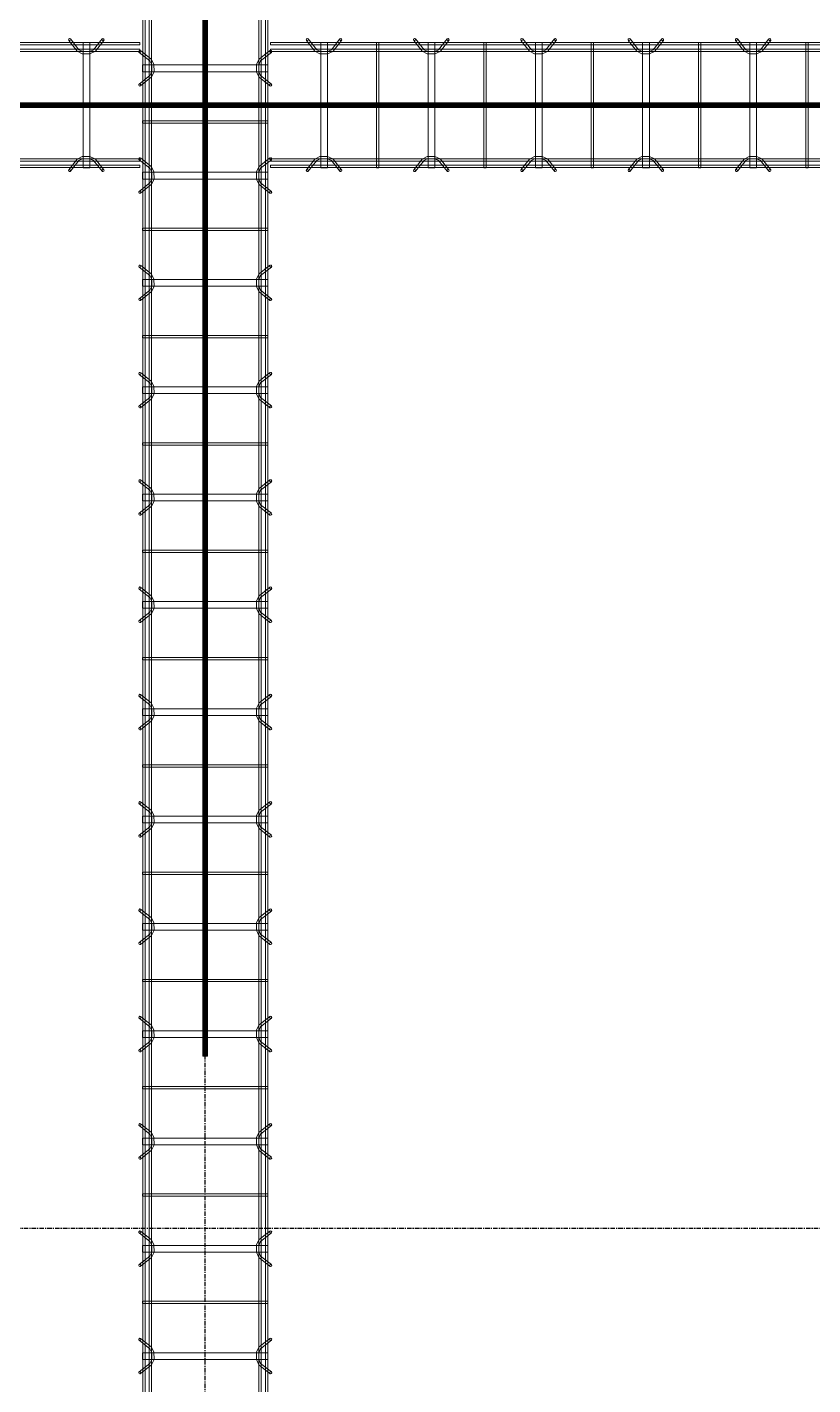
# Model space of a CAD drawing. Header units: inches. Extents: x -19229 to -222, y -6301 to 12387.
# Drawn here: x -2520.2 to -2432.4, y 11265.7 to 11417.5 of the extents above; entities that cross this region are included whole.
import ezdxf

# ---------------------------------------------------------------- set-up
doc = ezdxf.new("R2010")
doc.units = ezdxf.units.IN
doc.header["$MEASUREMENT"] = 0
doc.linetypes.add('Grid Line 1_2_', pattern=[0.875, 0.5, -0.125, 0.125, -0.125])
for name, color, linetype, lineweight in [('A-GENM', 13, 'Continuous', 9), ('S-BEAM', 12, 'Continuous', 9), ('S-GRID', 1, 'Continuous', 9)]:
    doc.layers.add(name, color=color, linetype=linetype, lineweight=lineweight)

# ---------------------------------------------------------------- blocks, each defined once
blk = doc.blocks.new('Dowel bar assembly - Dowel bar assembly-674000-SLAB ON GROUND JOINTS')
at = {"layer": 'S-BEAM'}
for p, q in [((148.18, 1.98), (0, 1.98)), ((0, 1.72), (148.18, 1.72)), ((140.21, 2.23), (141.16, 1.03)), ((141.36, 1.19), (140.41, 2.39)), ((141.81, 1.99), (141.81, -12.01)), ((142.56, 1.99), (141.81, 1.99)), ((141.81, 1.99), (142.56, 1.99)), ((142.56, -12.01), (142.56, 1.99)), ((143.94, 2.39), (142.99, 1.19)), ((143.2, 1.03), (144.15, 2.23)), ((148.18, 1.98), (148.18, 1.72)), ((148.18, 1.72), (148.18, 1.98)), ((148.18, 1.25), (0, 1.25)), ((0, 0.99), (148.18, 0.99)), ((148.18, 0.99), (148.18, 1.25)), ((148.18, 1.25), (148.18, 0.99)), ((148.18, -11.01), (0, -11.01)), ((0, -11.27), (148.18, -11.27)), ((148.18, -11.74), (0, -11.74)), ((0, -12), (148.18, -12)), ((141.16, -11.05), (140.21, -12.25)), ((140.41, -12.41), (141.36, -11.21)), ((142.56, -12.01), (141.81, -12.01)), ((141.81, -12.01), (142.56, -12.01)), ((142.99, -11.21), (143.94, -12.41)), ((144.15, -12.25), (143.2, -11.05)), ((148.18, -11.27), (148.18, -11.01)), ((148.18, -11.01), (148.18, -11.27)), ((148.18, -12), (148.18, -11.74)), ((148.18, -11.74), (148.18, -12))]:
    blk.add_line(p, q, dxfattribs=at)
at = {"layer": 'S-BEAM', "flags": 128}
for points in [[(141.16, 1.03), (141.71, 0.73), (142.57, 0.72), (143.15, 0.99), (143.2, 1.03)], [(141.36, 1.19), (141.81, 0.97), (142.56, 0.98), (142.99, 1.19)], [(141.16, -11.05), (141.71, -10.75), (142.57, -10.74), (143.15, -11.01), (143.2, -11.05)], [(141.36, -11.21), (141.81, -10.99), (142.56, -11), (142.99, -11.21)]]:
    blk.add_lwpolyline(points, dxfattribs=at)
at = {"layer": 'S-BEAM'}
for centre, major_axis, start_param, end_param in [((140.31, 2.31), (0.101, 0.08), 5.709265, 8.850858), ((140.31, 2.31), (0.101, 0.08), 2.567673, 5.709265), ((144.04, 2.31), (-0.101, 0.08), 3.715513, 6.857105), ((144.04, 2.31), (-0.101, 0.08), 0.57392, 3.715513), ((140.31, -12.33), (-0.101, 0.08), 3.715513, 6.857105), ((140.31, -12.33), (-0.101, 0.08), 0.57392, 3.715513), ((144.04, -12.33), (0.101, 0.08), 5.709265, 8.850858), ((144.04, -12.33), (0.101, 0.08), 2.567673, 5.709265)]:
    blk.add_ellipse(centre, major_axis=major_axis, ratio=0.816528, start_param=start_param, end_param=end_param, dxfattribs=at)
blk = doc.blocks.new('Dowel bar assembly - Dowel bar assembly-674565-SLAB ON GROUND JOINTS')
at = {"layer": 'S-BEAM'}
for p, q in [((148.47, 1.98), (0, 1.98)), ((0, 1.98), (0, 1.72)), ((0, 1.72), (0, 1.98)), ((0, 1.72), (148.47, 1.72)), ((4.02, 2.23), (4.97, 1.03)), ((5.18, 1.19), (4.23, 2.39)), ((5.63, 1.99), (5.63, -12.01)), ((6.38, 1.99), (5.63, 1.99)), ((5.63, 1.99), (6.38, 1.99)), ((6.38, -12.01), (6.38, 1.99)), ((7.76, 2.39), (6.81, 1.19)), ((7.01, 1.03), (7.96, 2.23)), ((11.87, 1.99), (11.87, -12.01)), ((12.13, 1.99), (11.87, 1.99)), ((11.87, 1.99), (12.13, 1.99)), ((12.13, -12.01), (12.13, 1.99)), ((16.02, 2.23), (16.97, 1.03)), ((17.18, 1.19), (16.23, 2.39)), ((17.63, 1.99), (17.63, -12.01)), ((18.38, 1.99), (17.63, 1.99)), ((17.63, 1.99), (18.38, 1.99)), ((18.38, -12.01), (18.38, 1.99)), ((19.76, 2.39), (18.81, 1.19)), ((19.01, 1.03), (19.96, 2.23)), ((23.87, 1.99), (23.87, -12.01)), ((24.13, 1.99), (23.87, 1.99)), ((23.87, 1.99), (24.13, 1.99)), ((24.13, -12.01), (24.13, 1.99)), ((28.02, 2.23), (28.97, 1.03)), ((29.18, 1.19), (28.23, 2.39)), ((29.63, 1.99), (29.63, -12.01)), ((30.38, 1.99), (29.63, 1.99)), ((29.63, 1.99), (30.38, 1.99)), ((30.38, -12.01), (30.38, 1.99)), ((31.76, 2.39), (30.81, 1.19)), ((31.01, 1.03), (31.96, 2.23)), ((35.87, 1.99), (35.87, -12.01)), ((36.13, 1.99), (35.87, 1.99)), ((35.87, 1.99), (36.13, 1.99)), ((36.13, -12.01), (36.13, 1.99)), ((40.02, 2.23), (40.97, 1.03)), ((41.18, 1.19), (40.23, 2.39)), ((41.63, 1.99), (41.63, -12.01)), ((42.38, 1.99), (41.63, 1.99)), ((41.63, 1.99), (42.38, 1.99)), ((42.38, -12.01), (42.38, 1.99)), ((43.76, 2.39), (42.81, 1.19)), ((43.01, 1.03), (43.96, 2.23)), ((47.87, 1.99), (47.87, -12.01)), ((48.13, 1.99), (47.87, 1.99)), ((47.87, 1.99), (48.13, 1.99)), ((48.13, -12.01), (48.13, 1.99)), ((52.02, 2.23), (52.97, 1.03)), ((53.18, 1.19), (52.23, 2.39)), ((53.63, 1.99), (53.63, -12.01)), ((54.38, 1.99), (53.63, 1.99)), ((53.63, 1.99), (54.38, 1.99)), ((54.38, -12.01), (54.38, 1.99)), ((55.76, 2.39), (54.81, 1.19)), ((55.01, 1.03), (55.96, 2.23)), ((59.87, 1.99), (59.87, -12.01)), ((60.13, 1.99), (59.87, 1.99)), ((59.87, 1.99), (60.13, 1.99)), ((60.13, -12.01), (60.13, 1.99)), ((148.47, 1.25), (0, 1.25)), ((0, 0.99), (0, 1.25)), ((0, 1.25), (0, 0.99)), ((0, 0.99), (148.47, 0.99)), ((148.47, -11.01), (0, -11.01)), ((0, -11.27), (0, -11.01)), ((0, -11.01), (0, -11.27)), ((0, -11.27), (148.47, -11.27)), ((148.47, -11.74), (0, -11.74)), ((0, -12), (0, -11.74)), ((0, -11.74), (0, -12)), ((0, -12), (148.47, -12)), ((4.97, -11.05), (4.02, -12.25)), ((4.23, -12.41), (5.18, -11.21)), ((6.38, -12.01), (5.63, -12.01)), ((5.63, -12.01), (6.38, -12.01)), ((6.81, -11.21), (7.76, -12.41)), ((7.96, -12.25), (7.01, -11.05)), ((12.13, -12.01), (11.87, -12.01)), ((11.87, -12.01), (12.13, -12.01)), ((16.97, -11.05), (16.02, -12.25)), ((16.23, -12.41), (17.18, -11.21)), ((18.38, -12.01), (17.63, -12.01)), ((17.63, -12.01), (18.38, -12.01)), ((18.81, -11.21), (19.76, -12.41)), ((19.96, -12.25), (19.01, -11.05)), ((24.13, -12.01), (23.87, -12.01)), ((23.87, -12.01), (24.13, -12.01)), ((28.97, -11.05), (28.02, -12.25)), ((28.23, -12.41), (29.18, -11.21)), ((30.38, -12.01), (29.63, -12.01)), ((29.63, -12.01), (30.38, -12.01)), ((30.81, -11.21), (31.76, -12.41)), ((31.96, -12.25), (31.01, -11.05)), ((36.13, -12.01), (35.87, -12.01)), ((35.87, -12.01), (36.13, -12.01)), ((40.97, -11.05), (40.02, -12.25)), ((40.23, -12.41), (41.18, -11.21)), ((42.38, -12.01), (41.63, -12.01)), ((41.63, -12.01), (42.38, -12.01)), ((42.81, -11.21), (43.76, -12.41)), ((43.96, -12.25), (43.01, -11.05)), ((48.13, -12.01), (47.87, -12.01)), ((47.87, -12.01), (48.13, -12.01)), ((52.97, -11.05), (52.02, -12.25)), ((52.23, -12.41), (53.18, -11.21)), ((54.38, -12.01), (53.63, -12.01)), ((53.63, -12.01), (54.38, -12.01)), ((54.81, -11.21), (55.76, -12.41)), ((55.96, -12.25), (55.01, -11.05)), ((60.13, -12.01), (59.87, -12.01)), ((59.87, -12.01), (60.13, -12.01))]:
    blk.add_line(p, q, dxfattribs=at)
at = {"layer": 'S-BEAM', "flags": 128}
for points in [[(4.97, 1.03), (5.53, 0.73), (6.39, 0.72), (6.97, 0.99), (7.01, 1.03)], [(5.18, 1.19), (5.62, 0.97), (6.38, 0.98), (6.81, 1.19)], [(16.97, 1.03), (17.53, 0.73), (18.39, 0.72), (18.97, 0.99), (19.01, 1.03)], [(17.18, 1.19), (17.62, 0.97), (18.38, 0.98), (18.81, 1.19)], [(28.97, 1.03), (29.53, 0.73), (30.39, 0.72), (30.97, 0.99), (31.01, 1.03)], [(29.18, 1.19), (29.62, 0.97), (30.38, 0.98), (30.81, 1.19)], [(40.97, 1.03), (41.53, 0.73), (42.39, 0.72), (42.97, 0.99), (43.01, 1.03)], [(41.18, 1.19), (41.62, 0.97), (42.38, 0.98), (42.81, 1.19)], [(52.97, 1.03), (53.53, 0.73), (54.39, 0.72), (54.97, 0.99), (55.01, 1.03)], [(53.18, 1.19), (53.62, 0.97), (54.38, 0.98), (54.81, 1.19)], [(4.97, -11.05), (5.53, -10.75), (6.39, -10.74), (6.97, -11.01), (7.01, -11.05)], [(5.18, -11.21), (5.62, -10.99), (6.38, -11), (6.81, -11.21)], [(16.97, -11.05), (17.53, -10.75), (18.39, -10.74), (18.97, -11.01), (19.01, -11.05)], [(17.18, -11.21), (17.62, -10.99), (18.38, -11), (18.81, -11.21)], [(28.97, -11.05), (29.53, -10.75), (30.39, -10.74), (30.97, -11.01), (31.01, -11.05)], [(29.18, -11.21), (29.62, -10.99), (30.38, -11), (30.81, -11.21)], [(40.97, -11.05), (41.53, -10.75), (42.39, -10.74), (42.97, -11.01), (43.01, -11.05)], [(41.18, -11.21), (41.62, -10.99), (42.38, -11), (42.81, -11.21)], [(52.97, -11.05), (53.53, -10.75), (54.39, -10.74), (54.97, -11.01), (55.01, -11.05)], [(53.18, -11.21), (53.62, -10.99), (54.38, -11), (54.81, -11.21)]]:
    blk.add_lwpolyline(points, dxfattribs=at)
at = {"layer": 'S-BEAM'}
for centre, major_axis, start_param, end_param in [((4.12, 2.31), (0.101, 0.08), 5.709265, 8.850858), ((4.12, 2.31), (0.101, 0.08), 2.567673, 5.709265), ((7.86, 2.31), (-0.101, 0.08), 3.715513, 6.857105), ((7.86, 2.31), (-0.101, 0.08), 0.57392, 3.715513), ((16.12, 2.31), (0.101, 0.08), 5.709265, 8.850858), ((16.12, 2.31), (0.101, 0.08), 2.567673, 5.709265), ((19.86, 2.31), (-0.101, 0.08), 3.715513, 6.857105), ((19.86, 2.31), (-0.101, 0.08), 0.57392, 3.715513), ((28.12, 2.31), (0.101, 0.08), 5.709265, 8.850858), ((28.12, 2.31), (0.101, 0.08), 2.567673, 5.709265), ((31.86, 2.31), (-0.101, 0.08), 3.715513, 6.857105), ((31.86, 2.31), (-0.101, 0.08), 0.57392, 3.715513), ((40.12, 2.31), (0.101, 0.08), 5.709265, 8.850858), ((40.12, 2.31), (0.101, 0.08), 2.567673, 5.709265), ((43.86, 2.31), (-0.101, 0.08), 3.715513, 6.857105), ((43.86, 2.31), (-0.101, 0.08), 0.57392, 3.715513), ((52.12, 2.31), (0.101, 0.08), 5.709265, 8.850858), ((52.12, 2.31), (0.101, 0.08), 2.567673, 5.709265), ((55.86, 2.31), (-0.101, 0.08), 3.715513, 6.857105), ((55.86, 2.31), (-0.101, 0.08), 0.57392, 3.715513), ((4.12, -12.33), (-0.101, 0.08), 3.715513, 6.857105), ((4.12, -12.33), (-0.101, 0.08), 0.57392, 3.715513), ((7.86, -12.33), (0.101, 0.08), 5.709265, 8.850858), ((7.86, -12.33), (0.101, 0.08), 2.567673, 5.709265), ((16.12, -12.33), (-0.101, 0.08), 3.715513, 6.857105), ((16.12, -12.33), (-0.101, 0.08), 0.57392, 3.715513), ((19.86, -12.33), (0.101, 0.08), 5.709265, 8.850858), ((19.86, -12.33), (0.101, 0.08), 2.567673, 5.709265), ((28.12, -12.33), (-0.101, 0.08), 3.715513, 6.857105), ((28.12, -12.33), (-0.101, 0.08), 0.57392, 3.715513), ((31.86, -12.33), (0.101, 0.08), 5.709265, 8.850858), ((31.86, -12.33), (0.101, 0.08), 2.567673, 5.709265), ((40.12, -12.33), (-0.101, 0.08), 3.715513, 6.857105), ((40.12, -12.33), (-0.101, 0.08), 0.57392, 3.715513), ((43.86, -12.33), (0.101, 0.08), 5.709265, 8.850858), ((43.86, -12.33), (0.101, 0.08), 2.567673, 5.709265), ((52.12, -12.33), (-0.101, 0.08), 3.715513, 6.857105), ((52.12, -12.33), (-0.101, 0.08), 0.57392, 3.715513), ((55.86, -12.33), (0.101, 0.08), 5.709265, 8.850858), ((55.86, -12.33), (0.101, 0.08), 2.567673, 5.709265)]:
    blk.add_ellipse(centre, major_axis=major_axis, ratio=0.816528, start_param=start_param, end_param=end_param, dxfattribs=at)
blk = doc.blocks.new('Dowel bar assembly - Dowel bar assembly-1729233-SLAB ON GROUND JOINTS')
at = {"layer": 'S-BEAM'}
for p, q in [((327.74, 1.98), (0, 1.98)), ((0, 1.72), (327.74, 1.72)), ((100.02, 2.23), (100.97, 1.03)), ((101.18, 1.19), (100.23, 2.39)), ((101.63, 1.99), (101.63, -12.01)), ((102.38, 1.99), (101.63, 1.99)), ((101.63, 1.99), (102.38, 1.99)), ((102.38, -12.01), (102.38, 1.99)), ((103.76, 2.39), (102.81, 1.19)), ((103.01, 1.03), (103.96, 2.23)), ((107.87, 1.99), (107.87, -12.01)), ((108.13, 1.99), (107.87, 1.99)), ((107.87, 1.99), (108.13, 1.99)), ((108.13, -12.01), (108.13, 1.99)), ((112.02, 2.23), (112.97, 1.03)), ((113.18, 1.19), (112.23, 2.39)), ((113.63, 1.99), (113.63, -12.01)), ((114.38, 1.99), (113.63, 1.99)), ((113.63, 1.99), (114.38, 1.99)), ((114.38, -12.01), (114.38, 1.99)), ((115.76, 2.39), (114.81, 1.19)), ((115.01, 1.03), (115.96, 2.23)), ((119.87, 1.99), (119.87, -12.01)), ((120.13, 1.99), (119.87, 1.99)), ((119.87, 1.99), (120.13, 1.99)), ((120.13, -12.01), (120.13, 1.99)), ((124.02, 2.23), (124.97, 1.03)), ((125.18, 1.19), (124.23, 2.39)), ((125.63, 1.99), (125.63, -12.01)), ((126.38, 1.99), (125.63, 1.99)), ((125.63, 1.99), (126.38, 1.99)), ((126.38, -12.01), (126.38, 1.99)), ((127.76, 2.39), (126.81, 1.19)), ((127.01, 1.03), (127.96, 2.23)), ((131.87, 1.99), (131.87, -12.01)), ((132.13, 1.99), (131.87, 1.99)), ((131.87, 1.99), (132.13, 1.99)), ((132.13, -12.01), (132.13, 1.99)), ((136.02, 2.23), (136.97, 1.03)), ((137.18, 1.19), (136.23, 2.39)), ((137.63, 1.99), (137.63, -12.01)), ((138.38, 1.99), (137.63, 1.99)), ((137.63, 1.99), (138.38, 1.99)), ((138.38, -12.01), (138.38, 1.99)), ((139.76, 2.39), (138.81, 1.19)), ((139.01, 1.03), (139.96, 2.23)), ((143.87, 1.99), (143.87, -12.01)), ((144.13, 1.99), (143.87, 1.99)), ((143.87, 1.99), (144.13, 1.99)), ((144.13, -12.01), (144.13, 1.99)), ((148.02, 2.23), (148.97, 1.03)), ((149.18, 1.19), (148.23, 2.39)), ((149.63, 1.99), (149.63, -12.01)), ((150.38, 1.99), (149.63, 1.99)), ((149.63, 1.99), (150.38, 1.99)), ((150.38, -12.01), (150.38, 1.99)), ((151.76, 2.39), (150.81, 1.19)), ((151.01, 1.03), (151.96, 2.23)), ((155.87, 1.99), (155.87, -12.01)), ((156.13, 1.99), (155.87, 1.99)), ((155.87, 1.99), (156.13, 1.99)), ((156.13, -12.01), (156.13, 1.99)), ((160.02, 2.23), (160.97, 1.03)), ((161.18, 1.19), (160.23, 2.39)), ((161.63, 1.99), (161.63, -12.01)), ((162.38, 1.99), (161.63, 1.99)), ((161.63, 1.99), (162.38, 1.99)), ((162.38, -12.01), (162.38, 1.99)), ((163.76, 2.39), (162.81, 1.19)), ((163.01, 1.03), (163.96, 2.23)), ((167.87, 1.99), (167.87, -12.01)), ((168.13, 1.99), (167.87, 1.99)), ((167.87, 1.99), (168.13, 1.99)), ((168.13, -12.01), (168.13, 1.99)), ((172.02, 2.23), (172.97, 1.03)), ((173.18, 1.19), (172.23, 2.39)), ((173.63, 1.99), (173.63, -12.01)), ((174.38, 1.99), (173.63, 1.99)), ((173.63, 1.99), (174.38, 1.99)), ((174.38, -12.01), (174.38, 1.99)), ((175.76, 2.39), (174.81, 1.19)), ((175.01, 1.03), (175.96, 2.23)), ((179.87, 1.99), (179.87, -12.01)), ((180.13, 1.99), (179.87, 1.99)), ((179.87, 1.99), (180.13, 1.99)), ((180.13, -12.01), (180.13, 1.99)), ((184.02, 2.23), (184.97, 1.03)), ((185.18, 1.19), (184.23, 2.39)), ((185.63, 1.99), (185.63, -12.01)), ((186.38, 1.99), (185.63, 1.99)), ((185.63, 1.99), (186.38, 1.99)), ((186.38, -12.01), (186.38, 1.99)), ((187.76, 2.39), (186.81, 1.19)), ((187.01, 1.03), (187.96, 2.23)), ((191.87, 1.99), (191.87, -12.01)), ((192.13, 1.99), (191.87, 1.99)), ((191.87, 1.99), (192.13, 1.99)), ((192.13, -12.01), (192.13, 1.99)), ((196.02, 2.23), (196.97, 1.03)), ((197.18, 1.19), (196.23, 2.39)), ((197.63, 1.99), (197.63, -12.01)), ((198.38, 1.99), (197.63, 1.99)), ((197.63, 1.99), (198.38, 1.99)), ((198.38, -12.01), (198.38, 1.99)), ((199.76, 2.39), (198.81, 1.19)), ((199.01, 1.03), (199.96, 2.23)), ((203.87, 1.99), (203.87, -12.01)), ((204.13, 1.99), (203.87, 1.99)), ((203.87, 1.99), (204.13, 1.99)), ((204.13, -12.01), (204.13, 1.99)), ((208.02, 2.23), (208.97, 1.03)), ((209.18, 1.19), (208.23, 2.39)), ((209.63, 1.99), (209.63, -12.01)), ((210.38, 1.99), (209.63, 1.99)), ((209.63, 1.99), (210.38, 1.99)), ((210.38, -12.01), (210.38, 1.99)), ((211.76, 2.39), (210.81, 1.19)), ((211.01, 1.03), (211.96, 2.23)), ((215.87, 1.99), (215.87, -12.01)), ((216.13, 1.99), (215.87, 1.99)), ((215.87, 1.99), (216.13, 1.99)), ((216.13, -12.01), (216.13, 1.99)), ((220.02, 2.23), (220.97, 1.03)), ((221.18, 1.19), (220.23, 2.39)), ((221.63, 1.99), (221.63, -12.01)), ((222.38, 1.99), (221.63, 1.99)), ((221.63, 1.99), (222.38, 1.99)), ((222.38, -12.01), (222.38, 1.99)), ((223.76, 2.39), (222.81, 1.19)), ((223.01, 1.03), (223.96, 2.23)), ((227.87, 1.99), (227.87, -12.01)), ((228.13, 1.99), (227.87, 1.99)), ((227.87, 1.99), (228.13, 1.99)), ((228.13, -12.01), (228.13, 1.99)), ((232.02, 2.23), (232.97, 1.03)), ((233.18, 1.19), (232.23, 2.39)), ((233.63, 1.99), (233.63, -12.01)), ((234.38, 1.99), (233.63, 1.99)), ((233.63, 1.99), (234.38, 1.99)), ((234.38, -12.01), (234.38, 1.99)), ((235.76, 2.39), (234.81, 1.19)), ((235.01, 1.03), (235.96, 2.23)), ((239.87, 1.99), (239.87, -12.01)), ((240.13, 1.99), (239.87, 1.99)), ((239.87, 1.99), (240.13, 1.99)), ((240.13, -12.01), (240.13, 1.99)), ((244.02, 2.23), (244.97, 1.03)), ((245.18, 1.19), (244.23, 2.39)), ((245.63, 1.99), (245.63, -12.01)), ((246.38, 1.99), (245.63, 1.99)), ((245.63, 1.99), (246.38, 1.99)), ((246.38, -12.01), (246.38, 1.99)), ((247.76, 2.39), (246.81, 1.19)), ((247.01, 1.03), (247.96, 2.23)), ((327.74, 1.25), (0, 1.25)), ((0, 0.99), (327.74, 0.99)), ((327.74, -11.01), (0, -11.01)), ((0, -11.27), (327.74, -11.27)), ((327.74, -11.74), (0, -11.74)), ((0, -12), (327.74, -12)), ((100.97, -11.05), (100.02, -12.25)), ((100.23, -12.41), (101.18, -11.21)), ((102.38, -12.01), (101.63, -12.01)), ((101.63, -12.01), (102.38, -12.01)), ((102.81, -11.21), (103.76, -12.41)), ((103.96, -12.25), (103.01, -11.05)), ((108.13, -12.01), (107.87, -12.01)), ((107.87, -12.01), (108.13, -12.01)), ((112.97, -11.05), (112.02, -12.25)), ((112.23, -12.41), (113.18, -11.21)), ((114.38, -12.01), (113.63, -12.01)), ((113.63, -12.01), (114.38, -12.01)), ((114.81, -11.21), (115.76, -12.41)), ((115.96, -12.25), (115.01, -11.05)), ((120.13, -12.01), (119.87, -12.01)), ((119.87, -12.01), (120.13, -12.01)), ((124.97, -11.05), (124.02, -12.25)), ((124.23, -12.41), (125.18, -11.21)), ((126.38, -12.01), (125.63, -12.01)), ((125.63, -12.01), (126.38, -12.01)), ((126.81, -11.21), (127.76, -12.41)), ((127.96, -12.25), (127.01, -11.05)), ((132.13, -12.01), (131.87, -12.01)), ((131.87, -12.01), (132.13, -12.01)), ((136.97, -11.05), (136.02, -12.25)), ((136.23, -12.41), (137.18, -11.21)), ((138.38, -12.01), (137.63, -12.01)), ((137.63, -12.01), (138.38, -12.01)), ((138.81, -11.21), (139.76, -12.41)), ((139.96, -12.25), (139.01, -11.05)), ((144.13, -12.01), (143.87, -12.01)), ((143.87, -12.01), (144.13, -12.01)), ((148.97, -11.05), (148.02, -12.25)), ((148.23, -12.41), (149.18, -11.21)), ((150.38, -12.01), (149.63, -12.01)), ((149.63, -12.01), (150.38, -12.01)), ((150.81, -11.21), (151.76, -12.41)), ((151.96, -12.25), (151.01, -11.05)), ((156.13, -12.01), (155.87, -12.01)), ((155.87, -12.01), (156.13, -12.01)), ((160.97, -11.05), (160.02, -12.25)), ((160.23, -12.41), (161.18, -11.21)), ((162.38, -12.01), (161.63, -12.01)), ((161.63, -12.01), (162.38, -12.01)), ((162.81, -11.21), (163.76, -12.41)), ((163.96, -12.25), (163.01, -11.05)), ((168.13, -12.01), (167.87, -12.01)), ((167.87, -12.01), (168.13, -12.01)), ((172.97, -11.05), (172.02, -12.25)), ((172.23, -12.41), (173.18, -11.21)), ((174.38, -12.01), (173.63, -12.01)), ((173.63, -12.01), (174.38, -12.01)), ((174.81, -11.21), (175.76, -12.41)), ((175.96, -12.25), (175.01, -11.05)), ((180.13, -12.01), (179.87, -12.01)), ((179.87, -12.01), (180.13, -12.01)), ((184.97, -11.05), (184.02, -12.25)), ((184.23, -12.41), (185.18, -11.21)), ((186.38, -12.01), (185.63, -12.01)), ((185.63, -12.01), (186.38, -12.01)), ((186.81, -11.21), (187.76, -12.41)), ((187.96, -12.25), (187.01, -11.05)), ((192.13, -12.01), (191.87, -12.01)), ((191.87, -12.01), (192.13, -12.01)), ((196.97, -11.05), (196.02, -12.25)), ((196.23, -12.41), (197.18, -11.21)), ((198.38, -12.01), (197.63, -12.01)), ((197.63, -12.01), (198.38, -12.01)), ((198.81, -11.21), (199.76, -12.41)), ((199.96, -12.25), (199.01, -11.05)), ((204.13, -12.01), (203.87, -12.01)), ((203.87, -12.01), (204.13, -12.01)), ((208.97, -11.05), (208.02, -12.25)), ((208.23, -12.41), (209.18, -11.21)), ((210.38, -12.01), (209.63, -12.01)), ((209.63, -12.01), (210.38, -12.01)), ((210.81, -11.21), (211.76, -12.41)), ((211.96, -12.25), (211.01, -11.05)), ((216.13, -12.01), (215.87, -12.01)), ((215.87, -12.01), (216.13, -12.01)), ((220.97, -11.05), (220.02, -12.25)), ((220.23, -12.41), (221.18, -11.21)), ((222.38, -12.01), (221.63, -12.01)), ((221.63, -12.01), (222.38, -12.01)), ((222.81, -11.21), (223.76, -12.41)), ((223.96, -12.25), (223.01, -11.05)), ((228.13, -12.01), (227.87, -12.01)), ((227.87, -12.01), (228.13, -12.01)), ((232.97, -11.05), (232.02, -12.25)), ((232.23, -12.41), (233.18, -11.21)), ((234.38, -12.01), (233.63, -12.01)), ((233.63, -12.01), (234.38, -12.01)), ((234.81, -11.21), (235.76, -12.41)), ((235.96, -12.25), (235.01, -11.05)), ((240.13, -12.01), (239.87, -12.01)), ((239.87, -12.01), (240.13, -12.01)), ((244.97, -11.05), (244.02, -12.25)), ((244.23, -12.41), (245.18, -11.21)), ((246.38, -12.01), (245.63, -12.01)), ((245.63, -12.01), (246.38, -12.01)), ((246.81, -11.21), (247.76, -12.41)), ((247.96, -12.25), (247.01, -11.05))]:
    blk.add_line(p, q, dxfattribs=at)
at = {"layer": 'S-BEAM', "flags": 128}
for points in [[(100.97, 1.03), (101.53, 0.73), (102.39, 0.72), (102.97, 0.99), (103.01, 1.03)], [(101.18, 1.19), (101.62, 0.97), (102.38, 0.98), (102.81, 1.19)], [(112.97, 1.03), (113.53, 0.73), (114.39, 0.72), (114.97, 0.99), (115.01, 1.03)], [(113.18, 1.19), (113.62, 0.97), (114.38, 0.98), (114.81, 1.19)], [(124.97, 1.03), (125.53, 0.73), (126.39, 0.72), (126.97, 0.99), (127.01, 1.03)], [(125.18, 1.19), (125.62, 0.97), (126.38, 0.98), (126.81, 1.19)], [(136.97, 1.03), (137.53, 0.73), (138.39, 0.72), (138.97, 0.99), (139.01, 1.03)], [(137.18, 1.19), (137.62, 0.97), (138.38, 0.98), (138.81, 1.19)], [(148.97, 1.03), (149.53, 0.73), (150.39, 0.72), (150.97, 0.99), (151.01, 1.03)], [(149.18, 1.19), (149.62, 0.97), (150.38, 0.98), (150.81, 1.19)], [(160.97, 1.03), (161.53, 0.73), (162.39, 0.72), (162.97, 0.99), (163.01, 1.03)], [(161.18, 1.19), (161.62, 0.97), (162.38, 0.98), (162.81, 1.19)], [(172.97, 1.03), (173.53, 0.73), (174.39, 0.72), (174.97, 0.99), (175.01, 1.03)], [(173.18, 1.19), (173.62, 0.97), (174.38, 0.98), (174.81, 1.19)], [(184.97, 1.03), (185.53, 0.73), (186.39, 0.72), (186.97, 0.99), (187.01, 1.03)], [(185.18, 1.19), (185.62, 0.97), (186.38, 0.98), (186.81, 1.19)], [(196.97, 1.03), (197.53, 0.73), (198.39, 0.72), (198.97, 0.99), (199.01, 1.03)], [(197.18, 1.19), (197.62, 0.97), (198.38, 0.98), (198.81, 1.19)], [(208.97, 1.03), (209.53, 0.73), (210.39, 0.72), (210.97, 0.99), (211.01, 1.03)], [(209.18, 1.19), (209.62, 0.97), (210.38, 0.98), (210.81, 1.19)], [(220.97, 1.03), (221.53, 0.73), (222.39, 0.72), (222.97, 0.99), (223.01, 1.03)], [(221.18, 1.19), (221.62, 0.97), (222.38, 0.98), (222.81, 1.19)], [(232.97, 1.03), (233.53, 0.73), (234.39, 0.72), (234.97, 0.99), (235.01, 1.03)], [(233.18, 1.19), (233.62, 0.97), (234.38, 0.98), (234.81, 1.19)], [(244.97, 1.03), (245.53, 0.73), (246.39, 0.72), (246.97, 0.99), (247.01, 1.03)], [(245.18, 1.19), (245.62, 0.97), (246.38, 0.98), (246.81, 1.19)], [(100.97, -11.05), (101.53, -10.75), (102.39, -10.74), (102.97, -11.01), (103.01, -11.05)], [(101.18, -11.21), (101.62, -10.99), (102.38, -11), (102.81, -11.21)], [(112.97, -11.05), (113.53, -10.75), (114.39, -10.74), (114.97, -11.01), (115.01, -11.05)], [(113.18, -11.21), (113.62, -10.99), (114.38, -11), (114.81, -11.21)], [(124.97, -11.05), (125.53, -10.75), (126.39, -10.74), (126.97, -11.01), (127.01, -11.05)], [(125.18, -11.21), (125.62, -10.99), (126.38, -11), (126.81, -11.21)], [(136.97, -11.05), (137.53, -10.75), (138.39, -10.74), (138.97, -11.01), (139.01, -11.05)], [(137.18, -11.21), (137.62, -10.99), (138.38, -11), (138.81, -11.21)], [(148.97, -11.05), (149.53, -10.75), (150.39, -10.74), (150.97, -11.01), (151.01, -11.05)], [(149.18, -11.21), (149.62, -10.99), (150.38, -11), (150.81, -11.21)], [(160.97, -11.05), (161.53, -10.75), (162.39, -10.74), (162.97, -11.01), (163.01, -11.05)], [(161.18, -11.21), (161.62, -10.99), (162.38, -11), (162.81, -11.21)], [(172.97, -11.05), (173.53, -10.75), (174.39, -10.74), (174.97, -11.01), (175.01, -11.05)], [(173.18, -11.21), (173.62, -10.99), (174.38, -11), (174.81, -11.21)], [(184.97, -11.05), (185.53, -10.75), (186.39, -10.74), (186.97, -11.01), (187.01, -11.05)], [(185.18, -11.21), (185.62, -10.99), (186.38, -11), (186.81, -11.21)], [(196.97, -11.05), (197.53, -10.75), (198.39, -10.74), (198.97, -11.01), (199.01, -11.05)], [(197.18, -11.21), (197.62, -10.99), (198.38, -11), (198.81, -11.21)], [(208.97, -11.05), (209.53, -10.75), (210.39, -10.74), (210.97, -11.01), (211.01, -11.05)], [(209.18, -11.21), (209.62, -10.99), (210.38, -11), (210.81, -11.21)], [(220.97, -11.05), (221.53, -10.75), (222.39, -10.74), (222.97, -11.01), (223.01, -11.05)], [(221.18, -11.21), (221.62, -10.99), (222.38, -11), (222.81, -11.21)], [(232.97, -11.05), (233.53, -10.75), (234.39, -10.74), (234.97, -11.01), (235.01, -11.05)], [(233.18, -11.21), (233.62, -10.99), (234.38, -11), (234.81, -11.21)], [(244.97, -11.05), (245.53, -10.75), (246.39, -10.74), (246.97, -11.01), (247.01, -11.05)], [(245.18, -11.21), (245.62, -10.99), (246.38, -11), (246.81, -11.21)]]:
    blk.add_lwpolyline(points, dxfattribs=at)
at = {"layer": 'S-BEAM'}
for centre, major_axis, start_param, end_param in [((100.12, 2.31), (0.101, 0.08), 5.709265, 8.850858), ((100.12, 2.31), (0.101, 0.08), 2.567673, 5.709265), ((103.86, 2.31), (-0.101, 0.08), 3.715513, 6.857105), ((103.86, 2.31), (-0.101, 0.08), 0.57392, 3.715513), ((112.12, 2.31), (0.101, 0.08), 5.709265, 8.850858), ((112.12, 2.31), (0.101, 0.08), 2.567673, 5.709265), ((115.86, 2.31), (-0.101, 0.08), 3.715513, 6.857105), ((115.86, 2.31), (-0.101, 0.08), 0.57392, 3.715513), ((124.12, 2.31), (0.101, 0.08), 5.709265, 8.850858), ((124.12, 2.31), (0.101, 0.08), 2.567673, 5.709265), ((127.86, 2.31), (-0.101, 0.08), 3.715513, 6.857105), ((127.86, 2.31), (-0.101, 0.08), 0.57392, 3.715513), ((136.12, 2.31), (0.101, 0.08), 5.709265, 8.850858), ((136.12, 2.31), (0.101, 0.08), 2.567673, 5.709265), ((139.86, 2.31), (-0.101, 0.08), 3.715513, 6.857105), ((139.86, 2.31), (-0.101, 0.08), 0.57392, 3.715513), ((148.12, 2.31), (0.101, 0.08), 5.709265, 8.850858), ((148.12, 2.31), (0.101, 0.08), 2.567673, 5.709265), ((151.86, 2.31), (-0.101, 0.08), 3.715513, 6.857105), ((151.86, 2.31), (-0.101, 0.08), 0.57392, 3.715513), ((160.12, 2.31), (0.101, 0.08), 5.709265, 8.850858), ((160.12, 2.31), (0.101, 0.08), 2.567673, 5.709265), ((163.86, 2.31), (-0.101, 0.08), 3.715513, 6.857105), ((163.86, 2.31), (-0.101, 0.08), 0.57392, 3.715513), ((172.12, 2.31), (0.101, 0.08), 5.709265, 8.850858), ((172.12, 2.31), (0.101, 0.08), 2.567673, 5.709265), ((175.86, 2.31), (-0.101, 0.08), 3.715513, 6.857105), ((175.86, 2.31), (-0.101, 0.08), 0.57392, 3.715513), ((184.12, 2.31), (0.101, 0.08), 5.709265, 8.850858), ((184.12, 2.31), (0.101, 0.08), 2.567673, 5.709265), ((187.86, 2.31), (-0.101, 0.08), 3.715513, 6.857105), ((187.86, 2.31), (-0.101, 0.08), 0.57392, 3.715513), ((196.12, 2.31), (0.101, 0.08), 5.709265, 8.850858), ((196.12, 2.31), (0.101, 0.08), 2.567673, 5.709265), ((199.86, 2.31), (-0.101, 0.08), 3.715513, 6.857105), ((199.86, 2.31), (-0.101, 0.08), 0.57392, 3.715513), ((208.12, 2.31), (0.101, 0.08), 5.709265, 8.850858), ((208.12, 2.31), (0.101, 0.08), 2.567673, 5.709265), ((211.86, 2.31), (-0.101, 0.08), 3.715513, 6.857105), ((211.86, 2.31), (-0.101, 0.08), 0.57392, 3.715513), ((220.12, 2.31), (0.101, 0.08), 5.709265, 8.850858), ((220.12, 2.31), (0.101, 0.08), 2.567673, 5.709265), ((223.86, 2.31), (-0.101, 0.08), 3.715513, 6.857105), ((223.86, 2.31), (-0.101, 0.08), 0.57392, 3.715513), ((232.12, 2.31), (0.101, 0.08), 5.709265, 8.850858), ((232.12, 2.31), (0.101, 0.08), 2.567673, 5.709265), ((235.86, 2.31), (-0.101, 0.08), 3.715513, 6.857105), ((235.86, 2.31), (-0.101, 0.08), 0.57392, 3.715513), ((244.12, 2.31), (0.101, 0.08), 5.709265, 8.850858), ((244.12, 2.31), (0.101, 0.08), 2.567673, 5.709265), ((247.86, 2.31), (-0.101, 0.08), 3.715513, 6.857105), ((247.86, 2.31), (-0.101, 0.08), 0.57392, 3.715513), ((100.12, -12.33), (-0.101, 0.08), 3.715513, 6.857105), ((100.12, -12.33), (-0.101, 0.08), 0.57392, 3.715513), ((103.86, -12.33), (0.101, 0.08), 5.709265, 8.850858), ((103.86, -12.33), (0.101, 0.08), 2.567673, 5.709265), ((112.12, -12.33), (-0.101, 0.08), 3.715513, 6.857105), ((112.12, -12.33), (-0.101, 0.08), 0.57392, 3.715513), ((115.86, -12.33), (0.101, 0.08), 5.709265, 8.850858), ((115.86, -12.33), (0.101, 0.08), 2.567673, 5.709265), ((124.12, -12.33), (-0.101, 0.08), 3.715513, 6.857105), ((124.12, -12.33), (-0.101, 0.08), 0.57392, 3.715513), ((127.86, -12.33), (0.101, 0.08), 5.709265, 8.850858), ((127.86, -12.33), (0.101, 0.08), 2.567673, 5.709265), ((136.12, -12.33), (-0.101, 0.08), 3.715513, 6.857105), ((136.12, -12.33), (-0.101, 0.08), 0.57392, 3.715513), ((139.86, -12.33), (0.101, 0.08), 5.709265, 8.850858), ((139.86, -12.33), (0.101, 0.08), 2.567673, 5.709265), ((148.12, -12.33), (-0.101, 0.08), 3.715513, 6.857105), ((148.12, -12.33), (-0.101, 0.08), 0.57392, 3.715513), ((151.86, -12.33), (0.101, 0.08), 5.709265, 8.850858), ((151.86, -12.33), (0.101, 0.08), 2.567673, 5.709265), ((160.12, -12.33), (-0.101, 0.08), 3.715513, 6.857105), ((160.12, -12.33), (-0.101, 0.08), 0.57392, 3.715513), ((163.86, -12.33), (0.101, 0.08), 5.709265, 8.850858), ((163.86, -12.33), (0.101, 0.08), 2.567673, 5.709265), ((172.12, -12.33), (-0.101, 0.08), 3.715513, 6.857105), ((172.12, -12.33), (-0.101, 0.08), 0.57392, 3.715513), ((175.86, -12.33), (0.101, 0.08), 5.709265, 8.850858), ((175.86, -12.33), (0.101, 0.08), 2.567673, 5.709265), ((184.12, -12.33), (-0.101, 0.08), 3.715513, 6.857105), ((184.12, -12.33), (-0.101, 0.08), 0.57392, 3.715513), ((187.86, -12.33), (0.101, 0.08), 5.709265, 8.850858), ((187.86, -12.33), (0.101, 0.08), 2.567673, 5.709265), ((196.12, -12.33), (-0.101, 0.08), 3.715513, 6.857105), ((196.12, -12.33), (-0.101, 0.08), 0.57392, 3.715513), ((199.86, -12.33), (0.101, 0.08), 5.709265, 8.850858), ((199.86, -12.33), (0.101, 0.08), 2.567673, 5.709265), ((208.12, -12.33), (-0.101, 0.08), 3.715513, 6.857105), ((208.12, -12.33), (-0.101, 0.08), 0.57392, 3.715513), ((211.86, -12.33), (0.101, 0.08), 5.709265, 8.850858), ((211.86, -12.33), (0.101, 0.08), 2.567673, 5.709265), ((220.12, -12.33), (-0.101, 0.08), 3.715513, 6.857105), ((220.12, -12.33), (-0.101, 0.08), 0.57392, 3.715513), ((223.86, -12.33), (0.101, 0.08), 5.709265, 8.850858), ((223.86, -12.33), (0.101, 0.08), 2.567673, 5.709265), ((232.12, -12.33), (-0.101, 0.08), 3.715513, 6.857105), ((232.12, -12.33), (-0.101, 0.08), 0.57392, 3.715513), ((235.86, -12.33), (0.101, 0.08), 5.709265, 8.850858), ((235.86, -12.33), (0.101, 0.08), 2.567673, 5.709265), ((244.12, -12.33), (-0.101, 0.08), 3.715513, 6.857105), ((244.12, -12.33), (-0.101, 0.08), 0.57392, 3.715513), ((247.86, -12.33), (0.101, 0.08), 5.709265, 8.850858), ((247.86, -12.33), (0.101, 0.08), 2.567673, 5.709265)]:
    blk.add_ellipse(centre, major_axis=major_axis, ratio=0.816528, start_param=start_param, end_param=end_param, dxfattribs=at)

msp = doc.modelspace()

# ---------------------------------------------------------------- linework, layer by layer
at = {"layer": 'A-GENM'}
for p, q in [((-2500.58036, 11302.46522), (-2500.58036, 11515.12527)), ((-2500.52059, 11515.12527), (-2500.52059, 11302.46522)), ((-2500.52059, 11515.12527), (-2500.52059, 11302.46522)), ((-2500.50273, 11515.12527), (-2500.50273, 11302.46522)), ((-2500.49348, 11302.46522), (-2500.49348, 11515.12527)), ((-2500.48122, 11302.46522), (-2500.48122, 11515.12527)), ((-2500.48122, 11515.12527), (-2500.48122, 11302.46522)), ((-2500.41585, 11302.46522), (-2500.41585, 11515.12527)), ((-2500.36718, 11302.46522), (-2500.36718, 11515.12527)), ((-2500.2803, 11515.12527), (-2500.2803, 11302.46522)), ((-2500.16626, 11302.46522), (-2500.16626, 11515.12527)), ((-2500.16626, 11302.46522), (-2500.16626, 11515.12527)), ((-2500.15869, 11302.46522), (-2500.15869, 11515.12527)), ((-2500.15717, 11302.46522), (-2500.15717, 11515.12527)), ((-2500.12689, 11515.12527), (-2500.12689, 11302.46522)), ((-2500.12689, 11515.12527), (-2500.12689, 11302.46522)), ((-2500.07181, 11302.46522), (-2500.07181, 11515.12527)), ((-2500.07029, 11302.46522), (-2500.07029, 11515.12527)), ((-1943.13624, 11409.06785), (-3819.32374, 11409.06785)), ((-1943.13624, 11409.06633), (-3819.32374, 11409.06633)), ((-3819.32374, 11409.01125), (-1943.13624, 11409.01125)), ((-3819.32374, 11409.01125), (-1943.13624, 11409.01125)), ((-1943.13624, 11408.98097), (-3819.32374, 11408.98097)), ((-1943.13624, 11408.97945), (-3819.32374, 11408.97945)), ((-1943.13624, 11408.97188), (-3819.32374, 11408.97188)), ((-1943.13624, 11408.97188), (-3819.32374, 11408.97188)), ((-3819.32374, 11408.85784), (-1943.13624, 11408.85784)), ((-1943.13624, 11408.77096), (-3819.32374, 11408.77096)), ((-1943.13624, 11408.72229), (-3819.32374, 11408.72229)), ((-1943.13624, 11408.65692), (-3819.32374, 11408.65692)), ((-3819.32374, 11408.65692), (-1943.13624, 11408.65692)), ((-1943.13624, 11408.64465), (-3819.32374, 11408.64465)), ((-3819.32374, 11408.63541), (-1943.13624, 11408.63541)), ((-3819.32374, 11408.61755), (-1943.13624, 11408.61755)), ((-3819.32374, 11408.61755), (-1943.13624, 11408.61755)), ((-1943.13624, 11408.55777), (-3819.32374, 11408.55777)), ((-2500.15717, 11302.46522), (-2500.58036, 11302.46522)), ((-2500.58036, 11302.46522), (-2500.15869, 11302.46522)), ((-2500.12689, 11302.46522), (-2500.52059, 11302.46522)), ((-2500.52059, 11302.46522), (-2500.48122, 11302.46522)), ((-2500.15869, 11302.46522), (-2500.50273, 11302.46522)), ((-2500.50273, 11302.46522), (-2500.41585, 11302.46522)), ((-2500.07181, 11302.46522), (-2500.49348, 11302.46522)), ((-2500.49348, 11302.46522), (-2500.07029, 11302.46522)), ((-2500.48122, 11302.46522), (-2500.16626, 11302.46522)), ((-2500.41585, 11302.46522), (-2500.07181, 11302.46522)), ((-2500.2803, 11302.46522), (-2500.36718, 11302.46522)), ((-2500.36718, 11302.46522), (-2500.15717, 11302.46522)), ((-2500.07029, 11302.46522), (-2500.2803, 11302.46522)), ((-2500.16626, 11302.46522), (-2500.12689, 11302.46522))]:
    msp.add_line(p, q, dxfattribs=at)
at = {"layer": 'S-GRID', "linetype": 'Grid Line 1_2_', "lineweight": 30}
for p, q in [((-2500.32374, 9772.6103), (-2500.32374, 12288.55505)), ((-1777.2452, 11283.1894), (-4038.05123, 11283.1894))]:
    msp.add_line(p, q, dxfattribs=at)

# ---------------------------------------------------------------- block references
at = {"layer": 'S-BEAM', "rotation": 269.9999999999998}
msp.add_blockref('Dowel bar assembly - Dowel bar assembly-1729233-SLAB ON GROUND JOINTS', (-2495.31354, 11514.93187), dxfattribs=at)
at = {"layer": 'S-BEAM'}
for name, p in [('Dowel bar assembly - Dowel bar assembly-674000-SLAB ON GROUND JOINTS', (-2655.80578, 11413.82459)), ('Dowel bar assembly - Dowel bar assembly-674565-SLAB ON GROUND JOINTS', (-2493.02438, 11413.82459))]:
    msp.add_blockref(name, p, dxfattribs=at)

doc.saveas('drawing.dxf')
